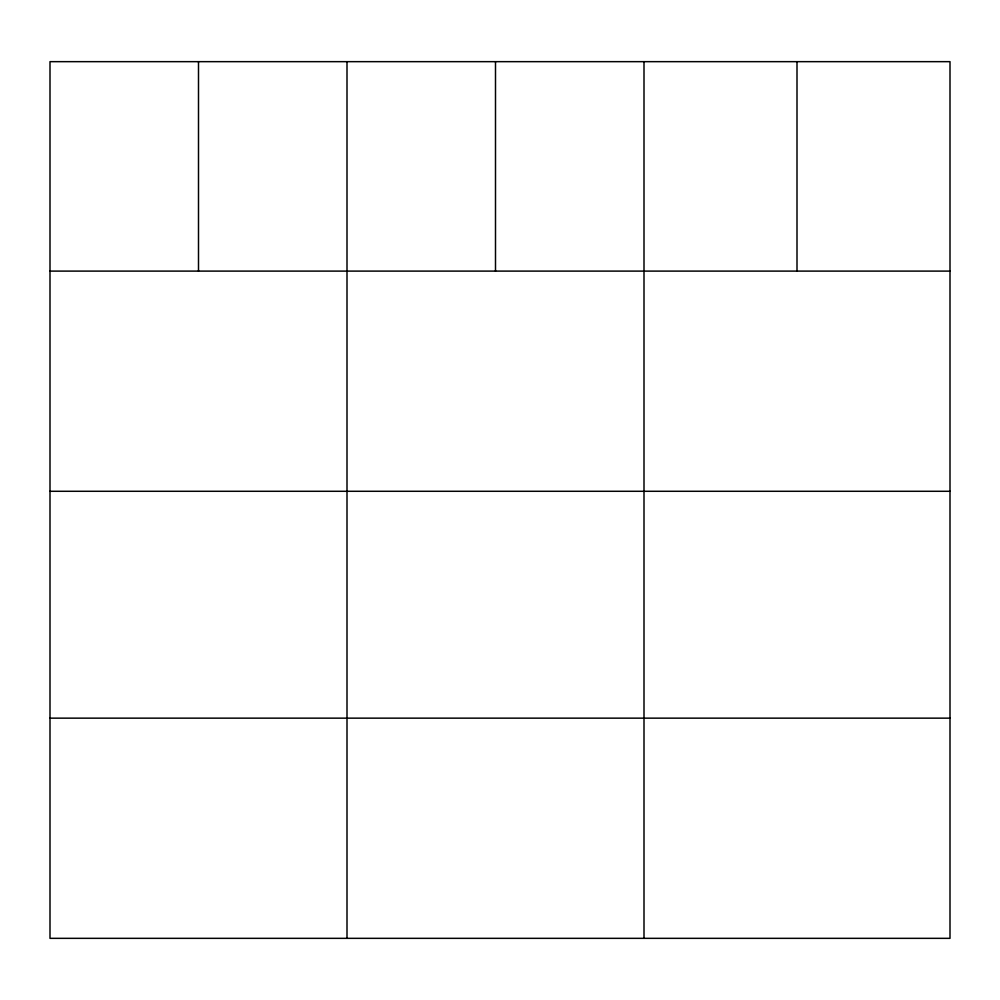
<?xml version="1.0" encoding="UTF-8"?>
<svg xmlns="http://www.w3.org/2000/svg" width="1000" height="1000" viewBox="0 0 1000 1000"><rect width="100%" height="100%" fill="white"/><g stroke="black" fill="none" stroke-linecap="round" stroke-linejoin="round"><path stroke-width="1.5" d="M950 491.287L950 61.662L50 61.662L50 938.337L950 938.337L950 491.287L50 491.287M50 271.1L950 271.1M50 718.15L950 718.15M797 61.662L797 271.1M644 61.662L644 938.337M495.5 61.662L495.5 271.1M347 61.662L347 938.337M198.5 61.662L198.5 271.1"/></g></svg>
